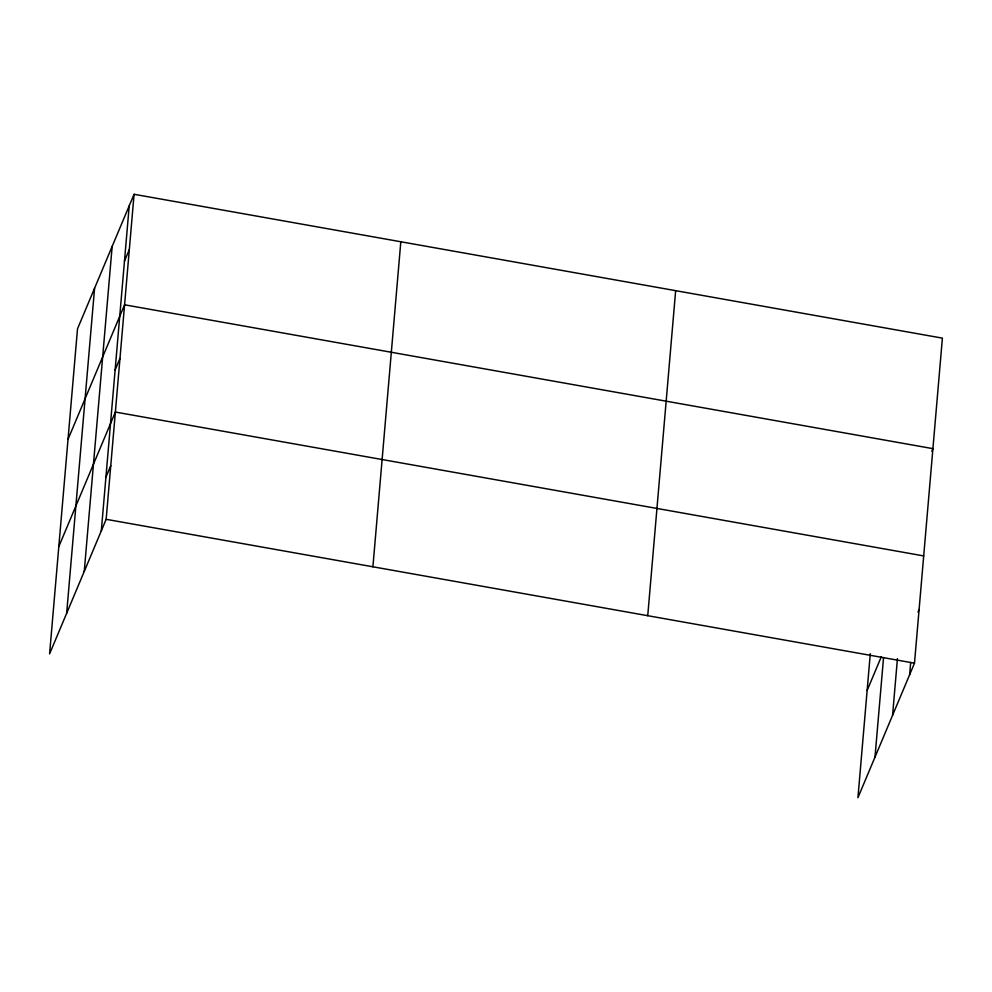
<?xml version="1.0" encoding="UTF-8"?>
<svg xmlns="http://www.w3.org/2000/svg" width="992" height="992" viewBox="0 0 992 992"><rect width="100%" height="100%" fill="white"/><g stroke="black" fill="none" stroke-linecap="round" stroke-linejoin="round"><path stroke-width="1.49" d="M66.662 613.267L94.575 288.238M84.246 571.454L112.158 246.413M101.308 530.856L129.22 205.828M134.069 194.283L77.512 328.823L49.6 653.864L106.156 519.312L134.069 194.283L942.4 338.136L914.488 663.177L857.931 797.717L870.294 653.678M372.905 566.792L400.818 241.75M647.739 615.697L675.651 290.668M874.994 757.132L883.55 657.535M892.577 715.306L897.438 658.614M909.639 674.721L910.681 662.458M124.471 261.082L129.32 249.538M68.026 439.332L124.583 304.792L932.914 448.657L931.835 451.224M115.122 369.966L119.97 358.422M58.813 546.592L115.37 412.052L923.701 555.917M105.908 477.226L110.757 465.682M867.144 690.457L881.355 656.63M918.009 612.114L919.088 609.547M106.156 519.312L914.488 663.177"/></g></svg>
